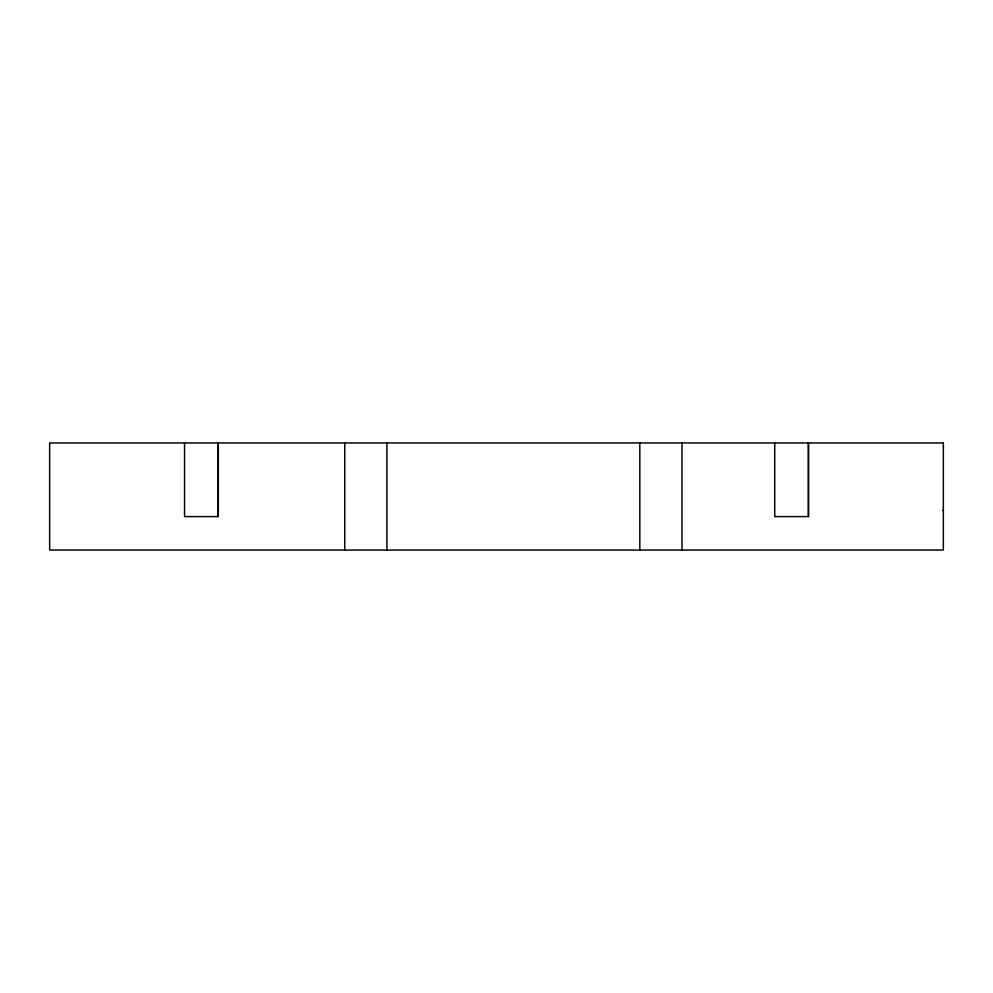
<?xml version="1.0" encoding="UTF-8"?>
<svg xmlns="http://www.w3.org/2000/svg" width="993" height="993" viewBox="0 0 993 993"><rect width="100%" height="100%" fill="white"/><g stroke="black" fill="none" stroke-linecap="round" stroke-linejoin="round"><path stroke-width="1.49" d="M218.274 516.596L218.274 442.965L218.274 516.596L184.549 516.596L184.549 442.965M808.451 516.596L808.451 442.965L808.451 516.596L774.726 516.596L774.726 442.965M942.63 510.414L943.35 510.414M681.98 442.965L681.98 550.035M639.827 442.965L639.827 550.035M386.898 442.965L386.898 550.035M344.745 442.965L344.745 550.035M943.35 442.965L49.65 442.965L49.65 550.035L943.35 550.035L943.35 442.965"/></g></svg>
